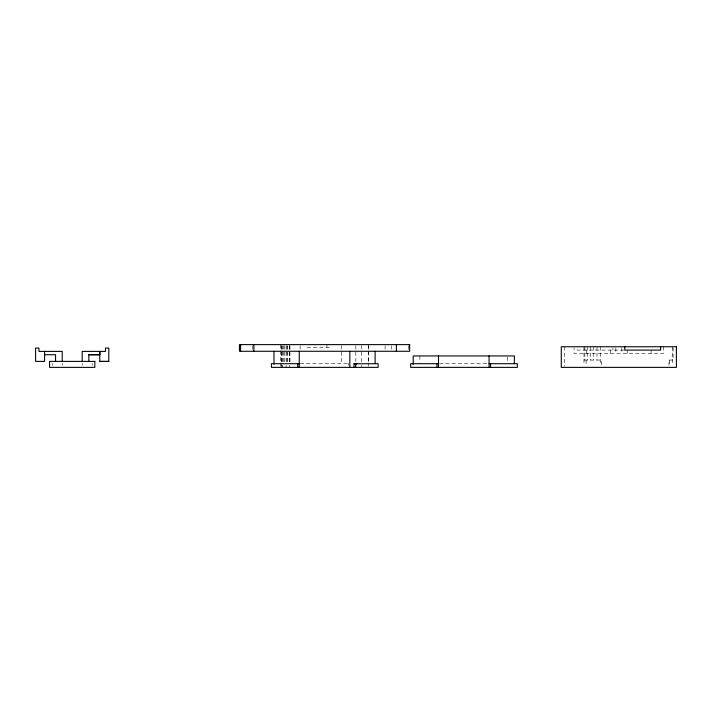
<?xml version="1.0" encoding="UTF-8"?>
<svg xmlns="http://www.w3.org/2000/svg" width="712" height="712" viewBox="0 0 712 712"><rect width="100%" height="100%" fill="white"/><g stroke="black" fill="none" stroke-linecap="round" stroke-linejoin="round"><path stroke-width="0.53" stroke-dasharray="3.56 2.67" d="M307.112 347.287L330.76 347.287M623.979 350.082L577.067 350.082L577.067 347.857M583.982 360.058L601.426 360.058L601.426 365.292M300.153 363.387L349.263 363.387M439.473 363.716L488.103 363.716M673.062 347.857L673.062 360.058L668.968 360.058L668.968 365.292M672.244 346.753L672.244 365.292M669.734 360.058L669.734 365.292M663.602 346.753L663.602 353.401L574.077 353.401L574.077 347.857M651.079 350.082L651.079 353.401M627.201 350.082L627.201 353.401M621.825 347.857L621.825 353.401M615.853 347.857L615.853 353.401M612.881 347.857L612.881 350.082M610.478 350.082L610.478 353.401M600.287 346.753L600.287 365.292M596.994 346.753L596.994 360.058M593.799 346.753L593.799 360.058M590.702 346.753L590.702 360.058M587.729 346.753L587.729 360.058M586.652 350.082L586.652 353.401M586.118 360.058L586.118 365.292M584.89 346.753L584.89 360.058M583.982 346.753L583.982 365.292M564.616 346.753L564.616 366.288M507.701 356.97L507.701 362.177M419.875 355.938L419.875 362.177M408.448 345.729L408.448 350.171M391.751 345.729L391.751 350.171M385.094 345.729L385.094 351.274M368.46 344.626L368.46 361.963M368.46 363.04L368.46 366.297M368.255 345.703L368.255 364.126M361.669 345.703L361.625 364.126M361.669 365.212L361.669 367.374M355.831 345.729L355.831 362.283M348.328 363.387L348.328 365.381M341.351 345.729L341.351 363.387M326.959 344.626L326.959 347.287M300.153 345.729L300.153 350.144M289.953 345.729L289.953 362.283M289.713 345.703L289.713 364.126M289.357 345.703L289.357 364.126M289.357 365.212L289.357 367.374M287.657 345.703L287.657 364.126M287.007 345.703L286.981 364.126M286.117 345.703L286.117 364.126M286.117 365.212L286.117 367.374M284.764 345.703L284.764 364.126M283.599 345.703L283.599 364.126M282.62 345.703L282.62 364.126M282.62 365.212L282.62 367.374M281.827 345.703L281.827 364.126M281.827 365.212L281.827 367.374M281.24 345.703L281.24 361.963M281.24 363.04L281.24 366.297M280.635 344.626L280.635 361.963M280.635 363.04L280.635 366.297M252.724 345.729L252.724 350.171M92.159 363.387L92.159 365.381M82.183 363.387L82.183 365.381M62.22 363.387L62.22 365.381M52.234 363.387L52.234 365.381"/><path stroke-width="1.07" d="M82.183 361.393L82.183 351.408L105.465 351.408L105.465 348.079L108.794 348.079L108.794 361.42L99.805 361.42L99.814 351.408L99.814 354.736L88.831 354.736L88.831 361.393M354.006 367.374L354.006 363.779L378.117 363.716L378.117 367.374L271.441 367.374L271.441 363.716L299.262 363.716M354.006 363.779L357.157 363.716M44.58 354.736L55.563 354.736L55.563 361.393M88.831 354.736L99.814 354.736M438.503 363.716L410.682 363.716L410.682 367.374L517.357 367.374L517.357 363.716L489.073 363.716M99.805 361.411L108.794 361.42M660.602 346.753L660.602 350.082L624.744 350.082L624.798 346.753M514.358 363.716L514.358 355.938L413.218 355.938L413.218 364.259M490.568 363.716L490.568 367.374M489.073 355.938L489.073 367.374M438.503 355.938L438.503 367.374M437.008 363.716L437.008 367.374M396.379 344.626L396.379 351.274M375.117 351.274L375.117 363.716M355.733 363.779L355.733 367.374M349.832 351.274L349.832 367.374M299.262 351.274L299.262 367.374M297.767 363.716L297.767 367.374M273.978 351.274L273.978 364.161M253.846 344.626L253.846 351.274M240.585 344.626L240.585 351.274M62.22 361.393L62.22 351.408L38.929 351.408L38.929 348.079L35.6 348.079L35.6 361.393L44.58 361.393L44.58 351.408M409.64 344.626L239.463 344.626L239.463 351.274L409.64 351.274L409.64 344.626M676.4 346.753L561.279 346.753L561.279 367.374L676.4 367.374L676.4 346.753M94.821 361.393L49.573 361.393L49.573 367.374L94.821 367.374L94.821 361.393"/></g></svg>
